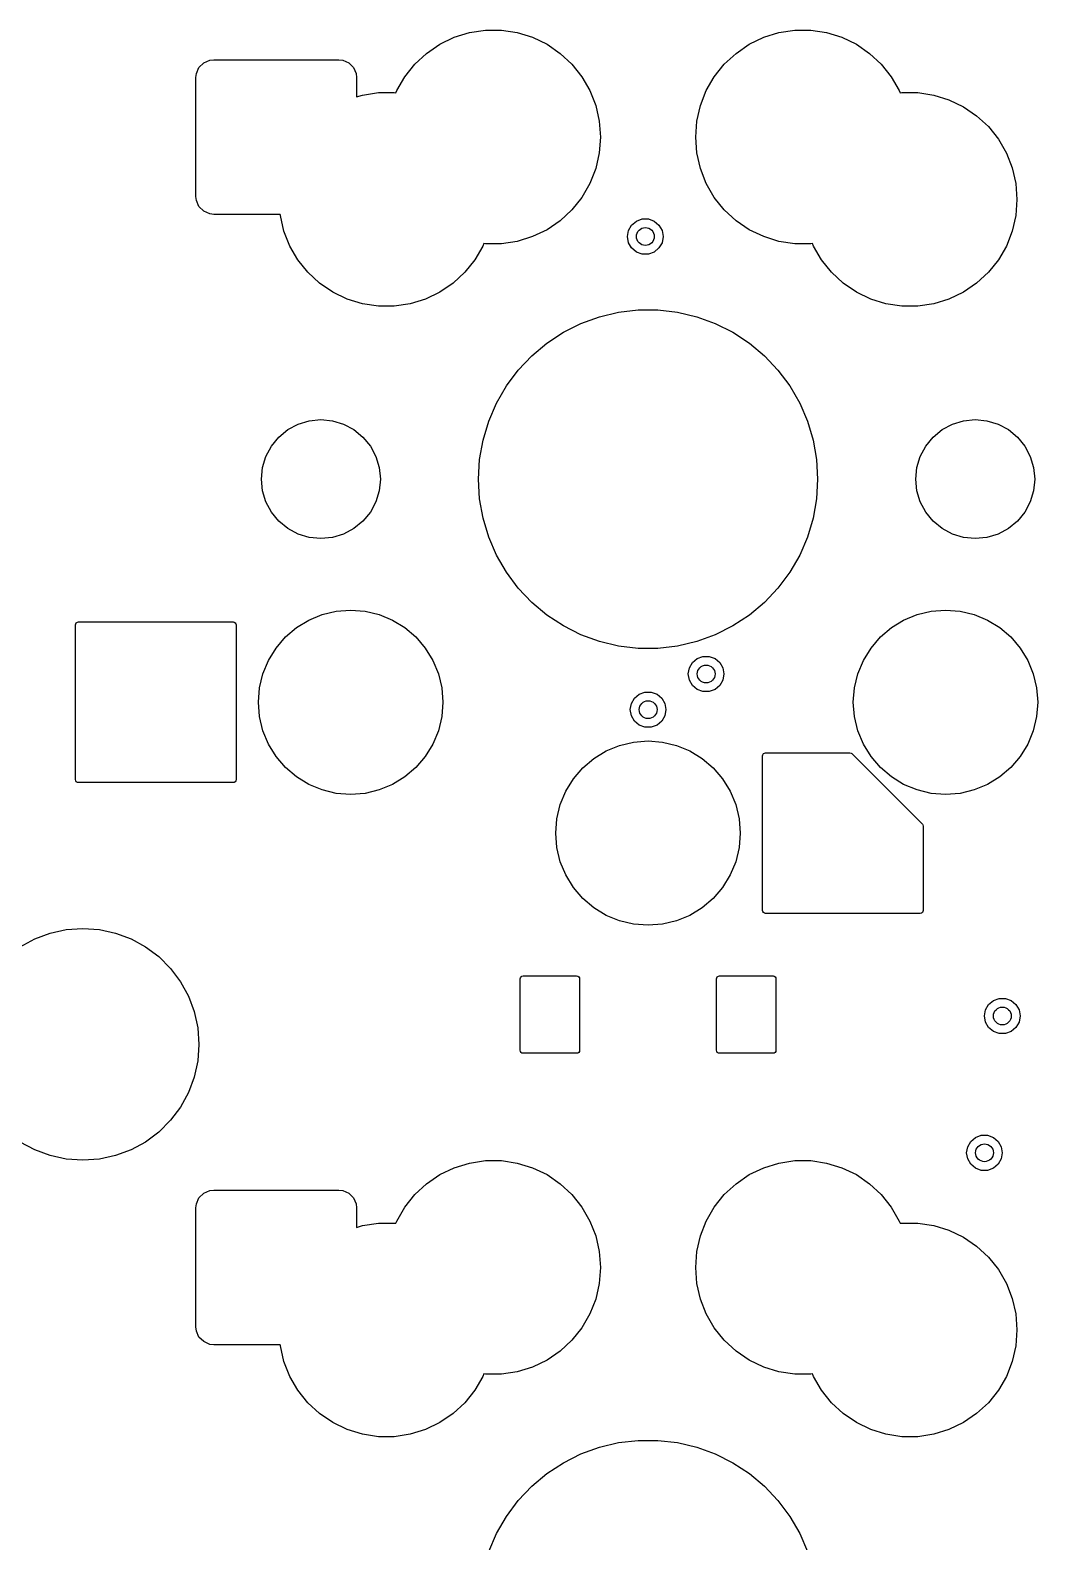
# Model space of a CAD drawing. Extents: x 2.57 to 8.57, y -5.78 to -1.88.
# Drawn here: x 4.949 to 5.615, y -2.882 to -1.882 of the extents above; entities that cross this region are included whole.
import ezdxf

# ---------------------------------------------------------------- set-up
doc = ezdxf.new("R2010")
doc.units = 0
doc.header["$MEASUREMENT"] = 0
doc.layers.add('BLACK', color=7, linetype='CONTINUOUS')

msp = doc.modelspace()

# ---------------------------------------------------------------- linework, layer by layer
at = {"layer": 'BLACK', "linetype": 'CONTINUOUS'}
for p, q in [((5.2197, -1.8911), (5.2292, -1.8865)), ((5.2292, -1.8865), (5.2393, -1.8834)), ((5.2393, -1.8834), (5.2498, -1.8818)), ((5.2498, -1.8818), (5.2604, -1.8818)), ((5.2604, -1.8818), (5.2709, -1.8834)), ((5.2709, -1.8834), (5.281, -1.8865)), ((5.281, -1.8865), (5.2906, -1.8911)), ((5.4244, -1.8911), (5.434, -1.8865)), ((5.434, -1.8865), (5.4441, -1.8834)), ((5.4441, -1.8834), (5.4545, -1.8818)), ((5.4545, -1.8818), (5.4651, -1.8818)), ((5.4651, -1.8818), (5.4756, -1.8834)), ((5.4756, -1.8834), (5.4857, -1.8865)), ((5.4857, -1.8865), (5.4953, -1.8911)), ((5.2032, -1.9043), (5.2109, -1.8971)), ((5.2109, -1.8971), (5.2197, -1.8911)), ((5.2906, -1.8911), (5.2993, -1.8971)), ((5.2993, -1.8971), (5.3071, -1.9043)), ((5.4079, -1.9043), (5.4157, -1.8971)), ((5.4157, -1.8971), (5.4244, -1.8911)), ((5.4953, -1.8911), (5.504, -1.8971)), ((5.504, -1.8971), (5.5118, -1.9043)), ((5.0583, -1.9131), (5.0586, -1.9104)), ((5.0586, -1.9104), (5.0603, -1.9064)), ((5.0603, -1.9064), (5.0634, -1.9034)), ((5.0634, -1.9034), (5.0674, -1.9016)), ((5.0674, -1.9016), (5.0701, -1.9013)), ((5.0701, -1.9013), (5.1528, -1.9013)), ((5.1528, -1.9013), (5.1555, -1.9016)), ((5.1555, -1.9016), (5.1594, -1.9034)), ((5.1594, -1.9034), (5.1625, -1.9064)), ((5.1625, -1.9064), (5.1643, -1.9104)), ((5.1643, -1.9104), (5.1646, -1.9131)), ((5.1966, -1.9126), (5.2032, -1.9043)), ((5.3071, -1.9043), (5.3137, -1.9126)), ((5.4013, -1.9126), (5.4079, -1.9043)), ((5.5118, -1.9043), (5.5184, -1.9126)), ((5.0583, -1.9918), (5.0583, -1.9131)), ((5.1646, -1.9131), (5.1646, -1.9259)), ((5.1913, -1.9217), (5.1966, -1.9126)), ((5.3137, -1.9126), (5.319, -1.9217)), ((5.396, -1.9217), (5.4013, -1.9126)), ((5.5184, -1.9126), (5.5237, -1.9217)), ((5.1646, -1.9259), (5.1685, -1.9247)), ((5.1685, -1.9247), (5.179, -1.9231)), ((5.179, -1.9231), (5.1895, -1.9231)), ((5.1895, -1.9231), (5.1906, -1.9233)), ((5.1906, -1.9233), (5.1913, -1.9217)), ((5.319, -1.9217), (5.3228, -1.9316)), ((5.3921, -1.9316), (5.396, -1.9217)), ((5.5237, -1.9217), (5.5243, -1.9233)), ((5.5243, -1.9233), (5.5254, -1.9231)), ((5.5254, -1.9231), (5.536, -1.9231)), ((5.536, -1.9231), (5.5465, -1.9247)), ((5.5465, -1.9247), (5.5566, -1.9278)), ((5.5566, -1.9278), (5.5661, -1.9324)), ((5.3228, -1.9316), (5.3252, -1.9419)), ((5.3898, -1.9419), (5.3921, -1.9316)), ((5.5661, -1.9324), (5.5749, -1.9384)), ((5.5749, -1.9384), (5.5827, -1.9456)), ((5.3252, -1.9419), (5.326, -1.9525)), ((5.389, -1.9525), (5.3898, -1.9419)), ((5.5827, -1.9456), (5.5893, -1.9539)), ((5.326, -1.9525), (5.3252, -1.963)), ((5.3898, -1.963), (5.389, -1.9525)), ((5.5893, -1.9539), (5.5946, -1.9631)), ((5.3252, -1.963), (5.3228, -1.9734)), ((5.3921, -1.9734), (5.3898, -1.963)), ((5.5946, -1.9631), (5.5984, -1.9729)), ((5.3228, -1.9734), (5.319, -1.9832)), ((5.396, -1.9832), (5.3921, -1.9734)), ((5.5984, -1.9729), (5.6008, -1.9833)), ((5.319, -1.9832), (5.3137, -1.9924)), ((5.4013, -1.9924), (5.396, -1.9832)), ((5.6008, -1.9833), (5.6016, -1.9938)), ((5.0586, -1.9945), (5.0583, -1.9918)), ((5.0603, -1.9985), (5.0586, -1.9945)), ((5.0634, -2.0016), (5.0603, -1.9985)), ((5.3137, -1.9924), (5.3071, -2.0007)), ((5.4079, -2.0007), (5.4013, -1.9924)), ((5.6016, -1.9938), (5.6008, -2.0044)), ((5.0674, -2.0033), (5.0634, -2.0016)), ((5.0701, -2.0037), (5.0674, -2.0033)), ((5.1141, -2.0037), (5.0701, -2.0037)), ((5.1142, -2.0044), (5.1141, -2.0037)), ((5.1165, -2.0147), (5.1142, -2.0044)), ((5.2993, -2.0079), (5.2906, -2.0138)), ((5.3071, -2.0007), (5.2993, -2.0079)), ((5.3466, -2.0108), (5.3498, -2.0081)), ((5.3498, -2.0081), (5.3536, -2.0067)), ((5.3536, -2.0067), (5.3577, -2.0067)), ((5.3577, -2.0067), (5.3616, -2.0081)), ((5.3616, -2.0081), (5.3647, -2.0108)), ((5.4157, -2.0079), (5.4079, -2.0007)), ((5.4244, -2.0138), (5.4157, -2.0079)), ((5.6008, -2.0044), (5.5984, -2.0147)), ((5.1204, -2.0246), (5.1165, -2.0147)), ((5.281, -2.0184), (5.2709, -2.0216)), ((5.2906, -2.0138), (5.281, -2.0184)), ((5.3439, -2.0183), (5.3446, -2.0143)), ((5.3446, -2.0224), (5.3439, -2.0183)), ((5.3446, -2.0143), (5.3466, -2.0108)), ((5.3647, -2.0108), (5.3668, -2.0143)), ((5.3668, -2.0143), (5.3675, -2.0183)), ((5.3675, -2.0183), (5.3668, -2.0224)), ((5.434, -2.0184), (5.4244, -2.0138)), ((5.4441, -2.0216), (5.434, -2.0184)), ((5.5984, -2.0147), (5.5946, -2.0246)), ((5.1257, -2.0337), (5.1204, -2.0246)), ((5.2481, -2.0246), (5.2428, -2.0337)), ((5.2487, -2.023), (5.2481, -2.0246)), ((5.2498, -2.0231), (5.2487, -2.023)), ((5.2604, -2.0231), (5.2498, -2.0231)), ((5.2709, -2.0216), (5.2604, -2.0231)), ((5.3466, -2.0259), (5.3446, -2.0224)), ((5.3498, -2.0286), (5.3466, -2.0259)), ((5.3536, -2.03), (5.3498, -2.0286)), ((5.3577, -2.03), (5.3536, -2.03)), ((5.3616, -2.0286), (5.3577, -2.03)), ((5.3647, -2.0259), (5.3616, -2.0286)), ((5.3668, -2.0224), (5.3647, -2.0259)), ((5.4545, -2.0231), (5.4441, -2.0216)), ((5.4651, -2.0231), (5.4545, -2.0231)), ((5.4662, -2.023), (5.4651, -2.0231)), ((5.4669, -2.0246), (5.4662, -2.023)), ((5.4722, -2.0337), (5.4669, -2.0246)), ((5.5946, -2.0246), (5.5893, -2.0337)), ((5.1323, -2.042), (5.1257, -2.0337)), ((5.2428, -2.0337), (5.2362, -2.042)), ((5.4788, -2.042), (5.4722, -2.0337)), ((5.5893, -2.0337), (5.5827, -2.042)), ((5.1401, -2.0492), (5.1323, -2.042)), ((5.1488, -2.0552), (5.1401, -2.0492)), ((5.2284, -2.0492), (5.2197, -2.0552)), ((5.2362, -2.042), (5.2284, -2.0492)), ((5.4865, -2.0492), (5.4788, -2.042)), ((5.4953, -2.0552), (5.4865, -2.0492)), ((5.5749, -2.0492), (5.5661, -2.0552)), ((5.5827, -2.042), (5.5749, -2.0492)), ((5.1584, -2.0598), (5.1488, -2.0552)), ((5.1685, -2.0629), (5.1584, -2.0598)), ((5.2101, -2.0598), (5.2, -2.0629)), ((5.2197, -2.0552), (5.2101, -2.0598)), ((5.5048, -2.0598), (5.4953, -2.0552)), ((5.5149, -2.0629), (5.5048, -2.0598)), ((5.5566, -2.0598), (5.5465, -2.0629)), ((5.5661, -2.0552), (5.5566, -2.0598)), ((5.179, -2.0645), (5.1685, -2.0629)), ((5.1895, -2.0645), (5.179, -2.0645)), ((5.2, -2.0629), (5.1895, -2.0645)), ((5.3253, -2.0714), (5.338, -2.0684)), ((5.338, -2.0684), (5.351, -2.0668)), ((5.351, -2.0668), (5.364, -2.0668)), ((5.364, -2.0668), (5.377, -2.0684)), ((5.377, -2.0684), (5.3897, -2.0714)), ((5.5254, -2.0645), (5.5149, -2.0629)), ((5.536, -2.0645), (5.5254, -2.0645)), ((5.5465, -2.0629), (5.536, -2.0645)), ((5.3014, -2.0817), (5.313, -2.0758)), ((5.313, -2.0758), (5.3253, -2.0714)), ((5.3897, -2.0714), (5.4019, -2.0758)), ((5.4019, -2.0758), (5.4136, -2.0817)), ((5.2805, -2.0972), (5.2905, -2.0889)), ((5.2905, -2.0889), (5.3014, -2.0817)), ((5.4136, -2.0817), (5.4245, -2.0889)), ((5.4245, -2.0889), (5.4345, -2.0972)), ((5.2715, -2.1067), (5.2805, -2.0972)), ((5.4345, -2.0972), (5.4434, -2.1067)), ((5.2637, -2.1172), (5.2715, -2.1067)), ((5.4434, -2.1067), (5.4512, -2.1172)), ((5.2572, -2.1285), (5.2637, -2.1172)), ((5.4512, -2.1172), (5.4578, -2.1285)), ((5.252, -2.1405), (5.2572, -2.1285)), ((5.4578, -2.1285), (5.4629, -2.1405)), ((5.1259, -2.1425), (5.1333, -2.1402)), ((5.1333, -2.1402), (5.1409, -2.1395)), ((5.1409, -2.1395), (5.1486, -2.1402)), ((5.1486, -2.1402), (5.156, -2.1425)), ((5.5589, -2.1425), (5.5663, -2.1402)), ((5.5663, -2.1402), (5.574, -2.1395)), ((5.574, -2.1395), (5.5817, -2.1402)), ((5.5817, -2.1402), (5.5891, -2.1425)), ((5.1131, -2.151), (5.1191, -2.1461)), ((5.1191, -2.1461), (5.1259, -2.1425)), ((5.156, -2.1425), (5.1628, -2.1461)), ((5.1628, -2.1461), (5.1688, -2.151)), ((5.2483, -2.153), (5.252, -2.1405)), ((5.4629, -2.1405), (5.4667, -2.153)), ((5.5462, -2.151), (5.5521, -2.1461)), ((5.5521, -2.1461), (5.5589, -2.1425)), ((5.5891, -2.1425), (5.5959, -2.1461)), ((5.5959, -2.1461), (5.6019, -2.151)), ((5.1046, -2.1638), (5.1082, -2.157)), ((5.1082, -2.157), (5.1131, -2.151)), ((5.1688, -2.151), (5.1737, -2.157)), ((5.1737, -2.157), (5.1773, -2.1638)), ((5.246, -2.1658), (5.2483, -2.153)), ((5.4667, -2.153), (5.4689, -2.1658)), ((5.5376, -2.1638), (5.5413, -2.157)), ((5.5413, -2.157), (5.5462, -2.151)), ((5.6019, -2.151), (5.6068, -2.157)), ((5.6068, -2.157), (5.6104, -2.1638)), ((5.1023, -2.1712), (5.1046, -2.1638)), ((5.1773, -2.1638), (5.1796, -2.1712)), ((5.2453, -2.1789), (5.246, -2.1658)), ((5.4689, -2.1658), (5.4697, -2.1789)), ((5.5354, -2.1712), (5.5376, -2.1638)), ((5.6104, -2.1638), (5.6126, -2.1712)), ((5.1016, -2.1789), (5.1023, -2.1712)), ((5.1023, -2.1865), (5.1016, -2.1789)), ((5.1796, -2.1712), (5.1803, -2.1789)), ((5.1803, -2.1789), (5.1796, -2.1865)), ((5.246, -2.1919), (5.2453, -2.1789)), ((5.4697, -2.1789), (5.4689, -2.1919)), ((5.5346, -2.1789), (5.5354, -2.1712)), ((5.5354, -2.1865), (5.5346, -2.1789)), ((5.6126, -2.1712), (5.6134, -2.1789)), ((5.6134, -2.1789), (5.6126, -2.1865)), ((5.1046, -2.1939), (5.1023, -2.1865)), ((5.1796, -2.1865), (5.1773, -2.1939)), ((5.5376, -2.1939), (5.5354, -2.1865)), ((5.6126, -2.1865), (5.6104, -2.1939)), ((5.1082, -2.2007), (5.1046, -2.1939)), ((5.1773, -2.1939), (5.1737, -2.2007)), ((5.2483, -2.2047), (5.246, -2.1919)), ((5.4689, -2.1919), (5.4667, -2.2047)), ((5.5413, -2.2007), (5.5376, -2.1939)), ((5.6104, -2.1939), (5.6068, -2.2007)), ((5.1131, -2.2067), (5.1082, -2.2007)), ((5.1191, -2.2116), (5.1131, -2.2067)), ((5.1688, -2.2067), (5.1628, -2.2116)), ((5.1737, -2.2007), (5.1688, -2.2067)), ((5.252, -2.2172), (5.2483, -2.2047)), ((5.4667, -2.2047), (5.4629, -2.2172)), ((5.5462, -2.2067), (5.5413, -2.2007)), ((5.5521, -2.2116), (5.5462, -2.2067)), ((5.6019, -2.2067), (5.5959, -2.2116)), ((5.6068, -2.2007), (5.6019, -2.2067)), ((5.1259, -2.2152), (5.1191, -2.2116)), ((5.1333, -2.2175), (5.1259, -2.2152)), ((5.1409, -2.2182), (5.1333, -2.2175)), ((5.1486, -2.2175), (5.1409, -2.2182)), ((5.156, -2.2152), (5.1486, -2.2175)), ((5.1628, -2.2116), (5.156, -2.2152)), ((5.2572, -2.2292), (5.252, -2.2172)), ((5.4629, -2.2172), (5.4578, -2.2292)), ((5.5589, -2.2152), (5.5521, -2.2116)), ((5.5663, -2.2175), (5.5589, -2.2152)), ((5.574, -2.2182), (5.5663, -2.2175)), ((5.5817, -2.2175), (5.574, -2.2182)), ((5.5891, -2.2152), (5.5817, -2.2175)), ((5.5959, -2.2116), (5.5891, -2.2152)), ((5.2637, -2.2405), (5.2572, -2.2292)), ((5.4578, -2.2292), (5.4512, -2.2405)), ((5.2715, -2.251), (5.2637, -2.2405)), ((5.4512, -2.2405), (5.4434, -2.251)), ((5.2805, -2.2605), (5.2715, -2.251)), ((5.2905, -2.2689), (5.2805, -2.2605)), ((5.4345, -2.2605), (5.4245, -2.2689)), ((5.4434, -2.251), (5.4345, -2.2605)), ((5.1329, -2.2721), (5.1418, -2.2685)), ((5.1418, -2.2685), (5.1511, -2.2662)), ((5.1511, -2.2662), (5.1606, -2.2655)), ((5.1606, -2.2655), (5.1702, -2.2662)), ((5.1702, -2.2662), (5.1795, -2.2685)), ((5.1795, -2.2685), (5.1883, -2.2721)), ((5.3014, -2.276), (5.2905, -2.2689)), ((5.4245, -2.2689), (5.4136, -2.276)), ((5.5266, -2.2721), (5.5355, -2.2685)), ((5.5355, -2.2685), (5.5448, -2.2662)), ((5.5448, -2.2662), (5.5543, -2.2655)), ((5.5543, -2.2655), (5.5639, -2.2662)), ((5.5639, -2.2662), (5.5732, -2.2685)), ((5.5732, -2.2685), (5.582, -2.2721)), ((4.9785, -2.2753), (4.9787, -2.2746)), ((4.9785, -2.3777), (4.9785, -2.2753)), ((4.9787, -2.2746), (4.9791, -2.2739)), ((4.9791, -2.2739), (4.9798, -2.2735)), ((4.9798, -2.2735), (4.9805, -2.2733)), ((4.9805, -2.2733), (5.0829, -2.2733)), ((5.0829, -2.2733), (5.0836, -2.2735)), ((5.0836, -2.2735), (5.0843, -2.2739)), ((5.0843, -2.2739), (5.0847, -2.2746)), ((5.0847, -2.2746), (5.0848, -2.2753)), ((5.0848, -2.2753), (5.0848, -2.3777)), ((5.1175, -2.2833), (5.1248, -2.2771)), ((5.1248, -2.2771), (5.1329, -2.2721)), ((5.1883, -2.2721), (5.1965, -2.2771)), ((5.1965, -2.2771), (5.2038, -2.2833)), ((5.313, -2.2819), (5.3014, -2.276)), ((5.4136, -2.276), (5.4019, -2.2819)), ((5.5112, -2.2833), (5.5185, -2.2771)), ((5.5185, -2.2771), (5.5266, -2.2721)), ((5.582, -2.2721), (5.5902, -2.2771)), ((5.5902, -2.2771), (5.5975, -2.2833)), ((5.1113, -2.2906), (5.1175, -2.2833)), ((5.2038, -2.2833), (5.21, -2.2906)), ((5.3253, -2.2863), (5.313, -2.2819)), ((5.338, -2.2894), (5.3253, -2.2863)), ((5.351, -2.2909), (5.338, -2.2894)), ((5.377, -2.2894), (5.364, -2.2909)), ((5.3897, -2.2863), (5.377, -2.2894)), ((5.4019, -2.2819), (5.3897, -2.2863)), ((5.505, -2.2906), (5.5112, -2.2833)), ((5.5975, -2.2833), (5.6037, -2.2906)), ((5.1026, -2.3076), (5.1063, -2.2988)), ((5.1063, -2.2988), (5.1113, -2.2906)), ((5.21, -2.2906), (5.215, -2.2988)), ((5.215, -2.2988), (5.2187, -2.3076)), ((5.364, -2.2909), (5.351, -2.2909)), ((5.3848, -2.3037), (5.3868, -2.3002)), ((5.3868, -2.3002), (5.39, -2.2976)), ((5.39, -2.2976), (5.3938, -2.2962)), ((5.3938, -2.2962), (5.3979, -2.2962)), ((5.3979, -2.2962), (5.4018, -2.2976)), ((5.4018, -2.2976), (5.4049, -2.3002)), ((5.4049, -2.3002), (5.407, -2.3037)), ((5.4963, -2.3076), (5.5, -2.2988)), ((5.5, -2.2988), (5.505, -2.2906)), ((5.6037, -2.2906), (5.6087, -2.2988)), ((5.6087, -2.2988), (5.6124, -2.3076)), ((5.1004, -2.3169), (5.1026, -2.3076)), ((5.2187, -2.3076), (5.2209, -2.3169)), ((5.3841, -2.3078), (5.3848, -2.3037)), ((5.3848, -2.3118), (5.3841, -2.3078)), ((5.407, -2.3037), (5.4077, -2.3078)), ((5.4077, -2.3078), (5.407, -2.3118)), ((5.4941, -2.3169), (5.4963, -2.3076)), ((5.6124, -2.3076), (5.6146, -2.3169)), ((5.0996, -2.3265), (5.1004, -2.3169)), ((5.2209, -2.3169), (5.2217, -2.3265)), ((5.3516, -2.3212), (5.3554, -2.3198)), ((5.3554, -2.3198), (5.3595, -2.3198)), ((5.3595, -2.3198), (5.3634, -2.3212)), ((5.3868, -2.3154), (5.3848, -2.3118)), ((5.39, -2.318), (5.3868, -2.3154)), ((5.3938, -2.3194), (5.39, -2.318)), ((5.3979, -2.3194), (5.3938, -2.3194)), ((5.4018, -2.318), (5.3979, -2.3194)), ((5.4049, -2.3154), (5.4018, -2.318)), ((5.407, -2.3118), (5.4049, -2.3154)), ((5.4933, -2.3265), (5.4941, -2.3169)), ((5.6146, -2.3169), (5.6154, -2.3265)), ((5.1004, -2.336), (5.0996, -2.3265)), ((5.2217, -2.3265), (5.2209, -2.336)), ((5.3457, -2.3314), (5.3464, -2.3274)), ((5.3464, -2.3274), (5.3484, -2.3238)), ((5.3484, -2.3238), (5.3516, -2.3212)), ((5.3634, -2.3212), (5.3665, -2.3238)), ((5.3665, -2.3238), (5.3686, -2.3274)), ((5.3686, -2.3274), (5.3693, -2.3314)), ((5.4941, -2.336), (5.4933, -2.3265)), ((5.6154, -2.3265), (5.6146, -2.336)), ((5.1026, -2.3453), (5.1004, -2.336)), ((5.2209, -2.336), (5.2187, -2.3453)), ((5.3464, -2.3355), (5.3457, -2.3314)), ((5.3484, -2.339), (5.3464, -2.3355)), ((5.3516, -2.3416), (5.3484, -2.339)), ((5.3665, -2.339), (5.3634, -2.3416)), ((5.3686, -2.3355), (5.3665, -2.339)), ((5.3693, -2.3314), (5.3686, -2.3355)), ((5.4963, -2.3453), (5.4941, -2.336)), ((5.6146, -2.336), (5.6124, -2.3453)), ((5.1063, -2.3542), (5.1026, -2.3453)), ((5.2187, -2.3453), (5.215, -2.3542)), ((5.3554, -2.343), (5.3516, -2.3416)), ((5.3595, -2.343), (5.3554, -2.343)), ((5.3634, -2.3416), (5.3595, -2.343)), ((5.5, -2.3542), (5.4963, -2.3453)), ((5.6124, -2.3453), (5.6087, -2.3542)), ((5.1113, -2.3624), (5.1063, -2.3542)), ((5.215, -2.3542), (5.21, -2.3624)), ((5.3216, -2.3637), (5.3298, -2.3587)), ((5.3298, -2.3587), (5.3386, -2.3551)), ((5.3386, -2.3551), (5.3479, -2.3528)), ((5.3479, -2.3528), (5.3575, -2.3521)), ((5.3575, -2.3521), (5.367, -2.3528)), ((5.367, -2.3528), (5.3763, -2.3551)), ((5.3763, -2.3551), (5.3852, -2.3587)), ((5.3852, -2.3587), (5.3933, -2.3637)), ((5.4338, -2.3605), (5.4345, -2.3601)), ((5.4345, -2.3601), (5.4352, -2.36)), ((5.4352, -2.36), (5.491, -2.36)), ((5.491, -2.36), (5.4918, -2.3601)), ((5.4918, -2.3601), (5.4924, -2.3605)), ((5.505, -2.3624), (5.5, -2.3542)), ((5.6087, -2.3542), (5.6037, -2.3624)), ((5.1175, -2.3696), (5.1113, -2.3624)), ((5.1248, -2.3759), (5.1175, -2.3696)), ((5.2038, -2.3696), (5.1965, -2.3759)), ((5.21, -2.3624), (5.2038, -2.3696)), ((5.3081, -2.3772), (5.3143, -2.37)), ((5.3143, -2.37), (5.3216, -2.3637)), ((5.3933, -2.3637), (5.4006, -2.37)), ((5.4006, -2.37), (5.4068, -2.3772)), ((5.4333, -2.3619), (5.4334, -2.3612)), ((5.4333, -2.4643), (5.4333, -2.3619)), ((5.4334, -2.3612), (5.4338, -2.3605)), ((5.4924, -2.3605), (5.539, -2.4071)), ((5.5112, -2.3696), (5.505, -2.3624)), ((5.5185, -2.3759), (5.5112, -2.3696)), ((5.5975, -2.3696), (5.5902, -2.3759)), ((5.6037, -2.3624), (5.5975, -2.3696)), ((4.9787, -2.3784), (4.9785, -2.3777)), ((4.9791, -2.3791), (4.9787, -2.3784)), ((4.9798, -2.3795), (4.9791, -2.3791)), ((4.9805, -2.3796), (4.9798, -2.3795)), ((5.0829, -2.3796), (4.9805, -2.3796)), ((5.0836, -2.3795), (5.0829, -2.3796)), ((5.0843, -2.3791), (5.0836, -2.3795)), ((5.0847, -2.3784), (5.0843, -2.3791)), ((5.0848, -2.3777), (5.0847, -2.3784)), ((5.1329, -2.3809), (5.1248, -2.3759)), ((5.1965, -2.3759), (5.1883, -2.3809)), ((5.3031, -2.3854), (5.3081, -2.3772)), ((5.4068, -2.3772), (5.4119, -2.3854)), ((5.5266, -2.3809), (5.5185, -2.3759)), ((5.5902, -2.3759), (5.582, -2.3809)), ((5.1418, -2.3845), (5.1329, -2.3809)), ((5.1511, -2.3868), (5.1418, -2.3845)), ((5.1606, -2.3875), (5.1511, -2.3868)), ((5.1702, -2.3868), (5.1606, -2.3875)), ((5.1795, -2.3845), (5.1702, -2.3868)), ((5.1883, -2.3809), (5.1795, -2.3845)), ((5.2994, -2.3942), (5.3031, -2.3854)), ((5.4119, -2.3854), (5.4155, -2.3942)), ((5.5355, -2.3845), (5.5266, -2.3809)), ((5.5448, -2.3868), (5.5355, -2.3845)), ((5.5543, -2.3875), (5.5448, -2.3868)), ((5.5639, -2.3868), (5.5543, -2.3875)), ((5.5732, -2.3845), (5.5639, -2.3868)), ((5.582, -2.3809), (5.5732, -2.3845)), ((5.2972, -2.4036), (5.2994, -2.3942)), ((5.4155, -2.3942), (5.4178, -2.4036)), ((5.2965, -2.4131), (5.2972, -2.4036)), ((5.4178, -2.4036), (5.4185, -2.4131)), ((5.539, -2.4071), (5.5394, -2.4077)), ((5.5394, -2.4077), (5.5396, -2.4085)), ((5.5396, -2.4085), (5.5396, -2.4643)), ((5.2972, -2.4227), (5.2965, -2.4131)), ((5.4185, -2.4131), (5.4178, -2.4227)), ((5.2994, -2.432), (5.2972, -2.4227)), ((5.4178, -2.4227), (5.4155, -2.432)), ((5.3031, -2.4408), (5.2994, -2.432)), ((5.4155, -2.432), (5.4119, -2.4408)), ((5.3081, -2.449), (5.3031, -2.4408)), ((5.3143, -2.4563), (5.3081, -2.449)), ((5.4068, -2.449), (5.4006, -2.4563)), ((5.4119, -2.4408), (5.4068, -2.449)), ((5.3216, -2.4625), (5.3143, -2.4563)), ((5.4006, -2.4563), (5.3933, -2.4625)), ((5.3298, -2.4675), (5.3216, -2.4625)), ((5.3386, -2.4711), (5.3298, -2.4675)), ((5.3852, -2.4675), (5.3763, -2.4711)), ((5.3933, -2.4625), (5.3852, -2.4675)), ((5.4334, -2.465), (5.4333, -2.4643)), ((5.4338, -2.4657), (5.4334, -2.465)), ((5.4345, -2.4661), (5.4338, -2.4657)), ((5.4352, -2.4663), (5.4345, -2.4661)), ((5.5376, -2.4663), (5.4352, -2.4663)), ((5.5384, -2.4661), (5.5376, -2.4663)), ((5.539, -2.4657), (5.5384, -2.4661)), ((5.5394, -2.465), (5.539, -2.4657)), ((5.5396, -2.4643), (5.5394, -2.465)), ((4.9516, -2.483), (4.9618, -2.4792)), ((4.9618, -2.4792), (4.9725, -2.4769)), ((4.9725, -2.4769), (4.9835, -2.4761)), ((4.9835, -2.4761), (4.9944, -2.4769)), ((4.9944, -2.4769), (5.0051, -2.4792)), ((5.0051, -2.4792), (5.0154, -2.483)), ((5.3479, -2.4734), (5.3386, -2.4711)), ((5.3575, -2.4741), (5.3479, -2.4734)), ((5.367, -2.4734), (5.3575, -2.4741)), ((5.3763, -2.4711), (5.367, -2.4734)), ((4.942, -2.4883), (4.9516, -2.483)), ((5.0154, -2.483), (5.025, -2.4883)), ((5.025, -2.4883), (5.0337, -2.4948)), ((5.0337, -2.4948), (5.0415, -2.5026)), ((5.0415, -2.5026), (5.048, -2.5114)), ((5.2728, -2.5096), (5.273, -2.5088)), ((5.2728, -2.5568), (5.2728, -2.5096)), ((5.273, -2.5088), (5.2734, -2.5082)), ((5.2734, -2.5082), (5.274, -2.5077)), ((5.274, -2.5077), (5.2748, -2.5076)), ((5.2748, -2.5076), (5.3102, -2.5076)), ((5.3102, -2.5076), (5.311, -2.5077)), ((5.311, -2.5077), (5.3116, -2.5082)), ((5.3116, -2.5082), (5.3121, -2.5088)), ((5.3121, -2.5088), (5.3122, -2.5096)), ((5.3122, -2.5096), (5.3122, -2.5568)), ((5.4028, -2.5096), (5.4029, -2.5088)), ((5.4028, -2.5568), (5.4028, -2.5096)), ((5.4029, -2.5088), (5.4033, -2.5082)), ((5.4033, -2.5082), (5.404, -2.5077)), ((5.404, -2.5077), (5.4047, -2.5076)), ((5.4047, -2.5076), (5.4402, -2.5076)), ((5.4402, -2.5076), (5.4409, -2.5077)), ((5.4409, -2.5077), (5.4415, -2.5082)), ((5.4415, -2.5082), (5.442, -2.5088)), ((5.442, -2.5088), (5.4421, -2.5096)), ((5.4421, -2.5096), (5.4421, -2.5568)), ((5.048, -2.5114), (5.0533, -2.521)), ((5.0533, -2.521), (5.0571, -2.5312)), ((5.5801, -2.5341), (5.5808, -2.5301)), ((5.5808, -2.5301), (5.5828, -2.5265)), ((5.5828, -2.5265), (5.586, -2.5239)), ((5.586, -2.5239), (5.5898, -2.5225)), ((5.5898, -2.5225), (5.5939, -2.5225)), ((5.5939, -2.5225), (5.5978, -2.5239)), ((5.5978, -2.5239), (5.6009, -2.5265)), ((5.6009, -2.5265), (5.603, -2.5301)), ((5.603, -2.5301), (5.6037, -2.5341)), ((5.0571, -2.5312), (5.0595, -2.5419)), ((5.5808, -2.5381), (5.5801, -2.5341)), ((5.5828, -2.5417), (5.5808, -2.5381)), ((5.603, -2.5381), (5.6009, -2.5417)), ((5.6037, -2.5341), (5.603, -2.5381)), ((5.0595, -2.5419), (5.0602, -2.5529)), ((5.586, -2.5443), (5.5828, -2.5417)), ((5.5898, -2.5457), (5.586, -2.5443)), ((5.5939, -2.5457), (5.5898, -2.5457)), ((5.5978, -2.5443), (5.5939, -2.5457)), ((5.6009, -2.5417), (5.5978, -2.5443)), ((5.0602, -2.5529), (5.0595, -2.5638)), ((5.273, -2.5576), (5.2728, -2.5568)), ((5.2734, -2.5582), (5.273, -2.5576)), ((5.274, -2.5586), (5.2734, -2.5582)), ((5.2748, -2.5588), (5.274, -2.5586)), ((5.3102, -2.5588), (5.2748, -2.5588)), ((5.311, -2.5586), (5.3102, -2.5588)), ((5.3116, -2.5582), (5.311, -2.5586)), ((5.3121, -2.5576), (5.3116, -2.5582)), ((5.3122, -2.5568), (5.3121, -2.5576)), ((5.4029, -2.5576), (5.4028, -2.5568)), ((5.4033, -2.5582), (5.4029, -2.5576)), ((5.404, -2.5586), (5.4033, -2.5582)), ((5.4047, -2.5588), (5.404, -2.5586)), ((5.4402, -2.5588), (5.4047, -2.5588)), ((5.4409, -2.5586), (5.4402, -2.5588)), ((5.4415, -2.5582), (5.4409, -2.5586)), ((5.442, -2.5576), (5.4415, -2.5582)), ((5.4421, -2.5568), (5.442, -2.5576)), ((5.0595, -2.5638), (5.0571, -2.5745)), ((5.0571, -2.5745), (5.0533, -2.5848)), ((5.0533, -2.5848), (5.048, -2.5944)), ((5.048, -2.5944), (5.0415, -2.6031)), ((5.0415, -2.6031), (5.0337, -2.6109)), ((4.9516, -2.6227), (4.942, -2.6175)), ((5.025, -2.6175), (5.0154, -2.6227)), ((5.0337, -2.6109), (5.025, -2.6175)), ((5.569, -2.6206), (5.571, -2.6171)), ((5.571, -2.6171), (5.5742, -2.6144)), ((5.5742, -2.6144), (5.578, -2.613)), ((5.578, -2.613), (5.5821, -2.613)), ((5.5821, -2.613), (5.586, -2.6144)), ((5.586, -2.6144), (5.5891, -2.6171)), ((5.5891, -2.6171), (5.5912, -2.6206)), ((4.9618, -2.6265), (4.9516, -2.6227)), ((4.9725, -2.6289), (4.9618, -2.6265)), ((4.9835, -2.6296), (4.9725, -2.6289)), ((4.9944, -2.6289), (4.9835, -2.6296)), ((5.0051, -2.6265), (4.9944, -2.6289)), ((5.0154, -2.6227), (5.0051, -2.6265)), ((5.2393, -2.6314), (5.2498, -2.6298)), ((5.2498, -2.6298), (5.2604, -2.6298)), ((5.2604, -2.6298), (5.2709, -2.6314)), ((5.4441, -2.6314), (5.4545, -2.6298)), ((5.4545, -2.6298), (5.4651, -2.6298)), ((5.4651, -2.6298), (5.4756, -2.6314)), ((5.5683, -2.6246), (5.569, -2.6206)), ((5.569, -2.6287), (5.5683, -2.6246)), ((5.571, -2.6322), (5.569, -2.6287)), ((5.5912, -2.6287), (5.5891, -2.6322)), ((5.5912, -2.6206), (5.5919, -2.6246)), ((5.5919, -2.6246), (5.5912, -2.6287)), ((5.2109, -2.6451), (5.2197, -2.6391)), ((5.2197, -2.6391), (5.2292, -2.6345)), ((5.2292, -2.6345), (5.2393, -2.6314)), ((5.2709, -2.6314), (5.281, -2.6345)), ((5.281, -2.6345), (5.2906, -2.6391)), ((5.2906, -2.6391), (5.2993, -2.6451)), ((5.4157, -2.6451), (5.4244, -2.6391)), ((5.4244, -2.6391), (5.434, -2.6345)), ((5.434, -2.6345), (5.4441, -2.6314)), ((5.4756, -2.6314), (5.4857, -2.6345)), ((5.4857, -2.6345), (5.4953, -2.6391)), ((5.4953, -2.6391), (5.504, -2.6451)), ((5.5742, -2.6349), (5.571, -2.6322)), ((5.578, -2.6363), (5.5742, -2.6349)), ((5.5821, -2.6363), (5.578, -2.6363)), ((5.586, -2.6349), (5.5821, -2.6363)), ((5.5891, -2.6322), (5.586, -2.6349)), ((5.0634, -2.6514), (5.0674, -2.6496)), ((5.0674, -2.6496), (5.0701, -2.6493)), ((5.0701, -2.6493), (5.1528, -2.6493)), ((5.1528, -2.6493), (5.1555, -2.6496)), ((5.1555, -2.6496), (5.1594, -2.6514)), ((5.2032, -2.6523), (5.2109, -2.6451)), ((5.2993, -2.6451), (5.3071, -2.6523)), ((5.4079, -2.6523), (5.4157, -2.6451)), ((5.504, -2.6451), (5.5118, -2.6523)), ((5.0583, -2.6611), (5.0586, -2.6584)), ((5.0586, -2.6584), (5.0603, -2.6545)), ((5.0603, -2.6545), (5.0634, -2.6514)), ((5.1594, -2.6514), (5.1625, -2.6545)), ((5.1625, -2.6545), (5.1643, -2.6584)), ((5.1643, -2.6584), (5.1646, -2.6611)), ((5.1966, -2.6606), (5.2032, -2.6523)), ((5.3071, -2.6523), (5.3137, -2.6606)), ((5.4013, -2.6606), (5.4079, -2.6523)), ((5.5118, -2.6523), (5.5184, -2.6606)), ((5.0583, -2.7399), (5.0583, -2.6611)), ((5.1646, -2.6611), (5.1646, -2.674)), ((5.1906, -2.6713), (5.1913, -2.6698)), ((5.1913, -2.6698), (5.1966, -2.6606)), ((5.3137, -2.6606), (5.319, -2.6698)), ((5.319, -2.6698), (5.3228, -2.6796)), ((5.3921, -2.6796), (5.396, -2.6698)), ((5.396, -2.6698), (5.4013, -2.6606)), ((5.5184, -2.6606), (5.5237, -2.6698)), ((5.5237, -2.6698), (5.5243, -2.6713)), ((5.1646, -2.674), (5.1685, -2.6728)), ((5.1685, -2.6728), (5.179, -2.6712)), ((5.179, -2.6712), (5.1895, -2.6712)), ((5.1895, -2.6712), (5.1906, -2.6713)), ((5.3228, -2.6796), (5.3252, -2.6899)), ((5.3898, -2.6899), (5.3921, -2.6796)), ((5.5243, -2.6713), (5.5254, -2.6712)), ((5.5254, -2.6712), (5.536, -2.6712)), ((5.536, -2.6712), (5.5465, -2.6728)), ((5.5465, -2.6728), (5.5566, -2.6759)), ((5.5566, -2.6759), (5.5661, -2.6805)), ((5.5661, -2.6805), (5.5749, -2.6864)), ((5.3252, -2.6899), (5.326, -2.7005)), ((5.389, -2.7005), (5.3898, -2.6899)), ((5.5749, -2.6864), (5.5827, -2.6936)), ((5.326, -2.7005), (5.3252, -2.7111)), ((5.3898, -2.7111), (5.389, -2.7005)), ((5.5827, -2.6936), (5.5893, -2.7019)), ((5.5893, -2.7019), (5.5946, -2.7111)), ((5.3252, -2.7111), (5.3228, -2.7214)), ((5.3921, -2.7214), (5.3898, -2.7111)), ((5.5946, -2.7111), (5.5984, -2.721)), ((5.3228, -2.7214), (5.319, -2.7313)), ((5.396, -2.7313), (5.3921, -2.7214)), ((5.5984, -2.721), (5.6008, -2.7313)), ((5.0586, -2.7426), (5.0583, -2.7399)), ((5.3137, -2.7404), (5.3071, -2.7487)), ((5.319, -2.7313), (5.3137, -2.7404)), ((5.4013, -2.7404), (5.396, -2.7313)), ((5.4079, -2.7487), (5.4013, -2.7404)), ((5.6008, -2.7313), (5.6016, -2.7418)), ((5.0603, -2.7466), (5.0586, -2.7426)), ((5.0634, -2.7496), (5.0603, -2.7466)), ((5.0674, -2.7514), (5.0634, -2.7496)), ((5.3071, -2.7487), (5.2993, -2.7559)), ((5.4157, -2.7559), (5.4079, -2.7487)), ((5.6016, -2.7418), (5.6008, -2.7524)), ((5.0701, -2.7517), (5.0674, -2.7514)), ((5.1141, -2.7517), (5.0701, -2.7517)), ((5.1142, -2.7524), (5.1141, -2.7517)), ((5.1165, -2.7627), (5.1142, -2.7524)), ((5.2993, -2.7559), (5.2906, -2.7619)), ((5.4244, -2.7619), (5.4157, -2.7559)), ((5.6008, -2.7524), (5.5984, -2.7627)), ((5.1204, -2.7726), (5.1165, -2.7627)), ((5.2709, -2.7696), (5.2604, -2.7712)), ((5.281, -2.7665), (5.2709, -2.7696)), ((5.2906, -2.7619), (5.281, -2.7665)), ((5.434, -2.7665), (5.4244, -2.7619)), ((5.4441, -2.7696), (5.434, -2.7665)), ((5.4545, -2.7712), (5.4441, -2.7696)), ((5.5984, -2.7627), (5.5946, -2.7726)), ((5.1257, -2.7818), (5.1204, -2.7726)), ((5.2481, -2.7726), (5.2428, -2.7818)), ((5.2487, -2.771), (5.2481, -2.7726)), ((5.2498, -2.7712), (5.2487, -2.771)), ((5.2604, -2.7712), (5.2498, -2.7712)), ((5.4651, -2.7712), (5.4545, -2.7712)), ((5.4662, -2.771), (5.4651, -2.7712)), ((5.4669, -2.7726), (5.4662, -2.771)), ((5.4722, -2.7818), (5.4669, -2.7726)), ((5.5946, -2.7726), (5.5893, -2.7818)), ((5.1323, -2.79), (5.1257, -2.7818)), ((5.1401, -2.7972), (5.1323, -2.79)), ((5.2362, -2.79), (5.2284, -2.7972)), ((5.2428, -2.7818), (5.2362, -2.79)), ((5.4788, -2.79), (5.4722, -2.7818)), ((5.4865, -2.7972), (5.4788, -2.79)), ((5.5827, -2.79), (5.5749, -2.7972)), ((5.5893, -2.7818), (5.5827, -2.79)), ((5.1488, -2.8032), (5.1401, -2.7972)), ((5.2284, -2.7972), (5.2197, -2.8032)), ((5.4953, -2.8032), (5.4865, -2.7972)), ((5.5749, -2.7972), (5.5661, -2.8032)), ((5.1584, -2.8078), (5.1488, -2.8032)), ((5.1685, -2.8109), (5.1584, -2.8078)), ((5.2101, -2.8078), (5.2, -2.8109)), ((5.2197, -2.8032), (5.2101, -2.8078)), ((5.5048, -2.8078), (5.4953, -2.8032)), ((5.5149, -2.8109), (5.5048, -2.8078)), ((5.5566, -2.8078), (5.5465, -2.8109)), ((5.5661, -2.8032), (5.5566, -2.8078)), ((5.179, -2.8125), (5.1685, -2.8109)), ((5.1895, -2.8125), (5.179, -2.8125)), ((5.2, -2.8109), (5.1895, -2.8125)), ((5.313, -2.8239), (5.3253, -2.8194)), ((5.3253, -2.8194), (5.338, -2.8164)), ((5.338, -2.8164), (5.351, -2.8149)), ((5.351, -2.8149), (5.364, -2.8149)), ((5.364, -2.8149), (5.377, -2.8164)), ((5.377, -2.8164), (5.3897, -2.8194)), ((5.3897, -2.8194), (5.4019, -2.8239)), ((5.5254, -2.8125), (5.5149, -2.8109)), ((5.536, -2.8125), (5.5254, -2.8125)), ((5.5465, -2.8109), (5.536, -2.8125)), ((5.2905, -2.8369), (5.3014, -2.8297)), ((5.3014, -2.8297), (5.313, -2.8239)), ((5.4019, -2.8239), (5.4136, -2.8297)), ((5.4136, -2.8297), (5.4245, -2.8369)), ((5.2805, -2.8453), (5.2905, -2.8369)), ((5.4245, -2.8369), (5.4345, -2.8453)), ((5.2715, -2.8548), (5.2805, -2.8453)), ((5.4345, -2.8453), (5.4434, -2.8548)), ((5.2637, -2.8652), (5.2715, -2.8548)), ((5.4434, -2.8548), (5.4512, -2.8652)), ((5.2572, -2.8765), (5.2637, -2.8652)), ((5.4512, -2.8652), (5.4578, -2.8765)), ((5.252, -2.8885), (5.2572, -2.8765)), ((5.4578, -2.8765), (5.4629, -2.8885))]:
    msp.add_line(p, q, dxfattribs=at)
at = {"layer": 'BLACK'}
for centre in [(5.3557, -2.0183), (5.3959, -2.3078), (5.3575, -2.3314), (5.5919, -2.5341), (5.5801, -2.6246)]:
    msp.add_circle(centre, 0.00591, dxfattribs=at)

doc.saveas('drawing.dxf')
